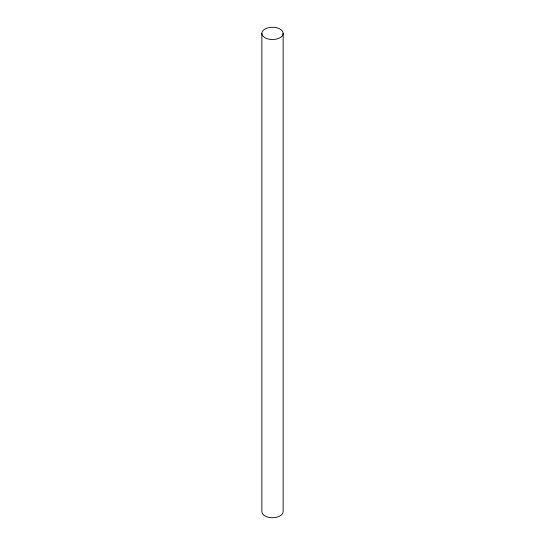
<?xml version="1.0" encoding="UTF-8"?>
<svg xmlns="http://www.w3.org/2000/svg" width="545" height="545" viewBox="0 0 545 545"><rect width="100%" height="100%" fill="white"/><g stroke="black" fill="none" stroke-linecap="round" stroke-linejoin="round"><path stroke-width="0.82" d="M283.141 33.395A10.641 6.145 0 0 1 267.179 38.715A10.641 6.145 0 0 1 267.179 28.074A10.641 6.145 0 0 1 283.141 33.395L283.141 511.605A10.641 6.145 0 0 1 272.5 517.75A10.641 6.145 0 0 1 261.859 511.605L261.859 33.395"/></g></svg>
